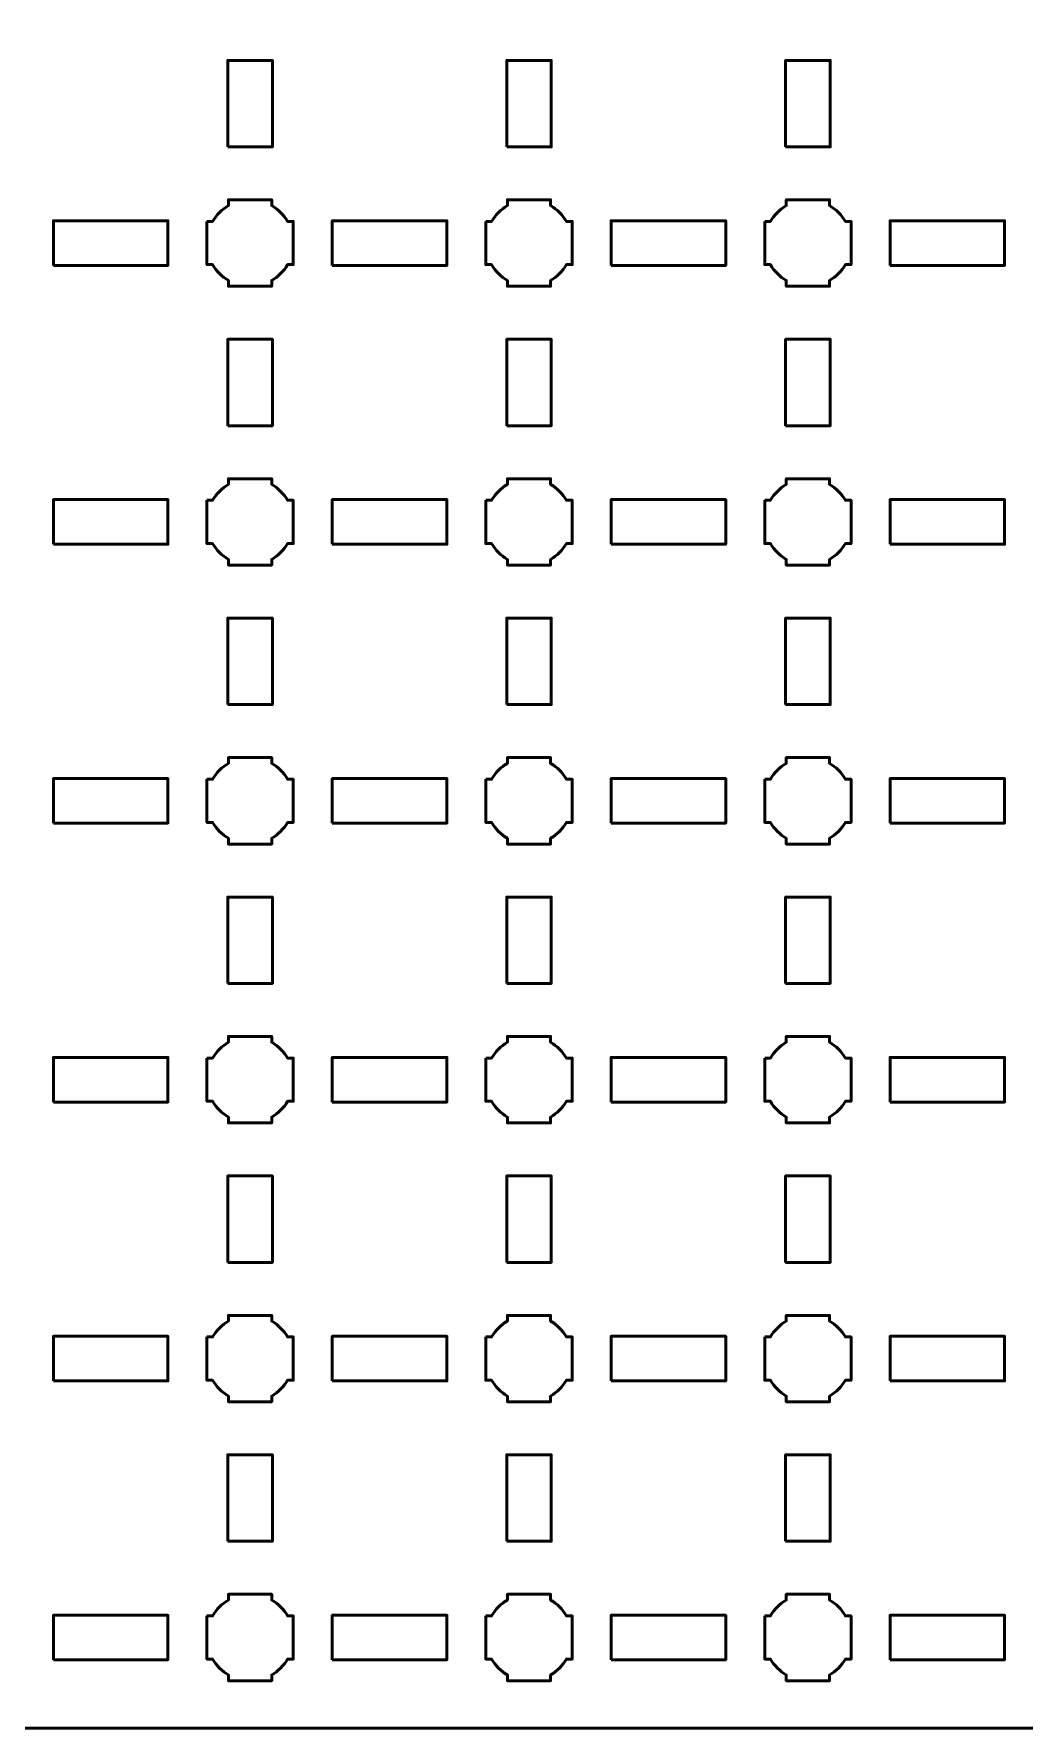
# Model space of a CAD drawing. Header units: centimetres. Extents: x -40.1 to 19.1, y -39.5 to 9.8.
# Drawn here: x -33.05 to -25.95, y -39.5 to -27.35 of the extents above; entities that cross this region are included whole.
import ezdxf

# ---------------------------------------------------------------- set-up
doc = ezdxf.new("R2010")
doc.units = ezdxf.units.CM
doc.header["$MEASUREMENT"] = 0
doc.layers.add('Layer 1', color=7, linetype='Continuous')

msp = doc.modelspace()

# ---------------------------------------------------------------- linework, layer by layer
at = {"layer": 'Layer 1', "color": 250, "lineweight": 53}
for points in [[(-31.66, -28.16), (-31.34, -28.16), (-31.34, -27.54), (-31.66, -27.54), (-31.66, -28.16)], [(-29.66, -28.16), (-29.34, -28.16), (-29.34, -27.54), (-29.66, -27.54), (-29.66, -28.16)], [(-27.66, -28.16), (-27.34, -28.16), (-27.34, -27.54), (-27.66, -27.54), (-27.66, -28.16)], [(-32.91094, -29.01), (-32.08906, -29.01), (-32.08906, -28.69), (-32.91094, -28.69), (-32.91094, -29.01)], [(-30.91094, -29.01), (-30.08906, -29.01), (-30.08906, -28.69), (-30.91094, -28.69), (-30.91094, -29.01)], [(-28.91094, -29.01), (-28.08906, -29.01), (-28.08906, -28.69), (-28.91094, -28.69), (-28.91094, -29.01)], [(-26.91094, -29.01), (-26.08906, -29.01), (-26.08906, -28.69), (-26.91094, -28.69), (-26.91094, -29.01)], [(-31.66, -30.16), (-31.34, -30.16), (-31.34, -29.54), (-31.66, -29.54), (-31.66, -30.16)], [(-29.66, -30.16), (-29.34, -30.16), (-29.34, -29.54), (-29.66, -29.54), (-29.66, -30.16)], [(-27.66, -30.16), (-27.34, -30.16), (-27.34, -29.54), (-27.66, -29.54), (-27.66, -30.16)], [(-32.91094, -31.01), (-32.08906, -31.01), (-32.08906, -30.69), (-32.91094, -30.69), (-32.91094, -31.01)], [(-30.91094, -31.01), (-30.08906, -31.01), (-30.08906, -30.69), (-30.91094, -30.69), (-30.91094, -31.01)], [(-28.91094, -31.01), (-28.08906, -31.01), (-28.08906, -30.69), (-28.91094, -30.69), (-28.91094, -31.01)], [(-26.91094, -31.01), (-26.08906, -31.01), (-26.08906, -30.69), (-26.91094, -30.69), (-26.91094, -31.01)], [(-31.66, -32.16), (-31.34, -32.16), (-31.34, -31.54), (-31.66, -31.54), (-31.66, -32.16)], [(-29.66, -32.16), (-29.34, -32.16), (-29.34, -31.54), (-29.66, -31.54), (-29.66, -32.16)], [(-27.66, -32.16), (-27.34, -32.16), (-27.34, -31.54), (-27.66, -31.54), (-27.66, -32.16)], [(-32.91094, -33.01), (-32.08906, -33.01), (-32.08906, -32.69), (-32.91094, -32.69), (-32.91094, -33.01)], [(-30.91094, -33.01), (-30.08906, -33.01), (-30.08906, -32.69), (-30.91094, -32.69), (-30.91094, -33.01)], [(-28.91094, -33.01), (-28.08906, -33.01), (-28.08906, -32.69), (-28.91094, -32.69), (-28.91094, -33.01)], [(-26.91094, -33.01), (-26.08906, -33.01), (-26.08906, -32.69), (-26.91094, -32.69), (-26.91094, -33.01)], [(-31.66, -34.16), (-31.34, -34.16), (-31.34, -33.54), (-31.66, -33.54), (-31.66, -34.16)], [(-29.66, -34.16), (-29.34, -34.16), (-29.34, -33.54), (-29.66, -33.54), (-29.66, -34.16)], [(-27.66, -34.16), (-27.34, -34.16), (-27.34, -33.54), (-27.66, -33.54), (-27.66, -34.16)], [(-32.91094, -35.01), (-32.08906, -35.01), (-32.08906, -34.69), (-32.91094, -34.69), (-32.91094, -35.01)], [(-30.91094, -35.01), (-30.08906, -35.01), (-30.08906, -34.69), (-30.91094, -34.69), (-30.91094, -35.01)], [(-28.91094, -35.01), (-28.08906, -35.01), (-28.08906, -34.69), (-28.91094, -34.69), (-28.91094, -35.01)], [(-26.91094, -35.01), (-26.08906, -35.01), (-26.08906, -34.69), (-26.91094, -34.69), (-26.91094, -35.01)], [(-31.66, -36.16), (-31.34, -36.16), (-31.34, -35.54), (-31.66, -35.54), (-31.66, -36.16)], [(-29.66, -36.16), (-29.34, -36.16), (-29.34, -35.54), (-29.66, -35.54), (-29.66, -36.16)], [(-27.66, -36.16), (-27.34, -36.16), (-27.34, -35.54), (-27.66, -35.54), (-27.66, -36.16)], [(-32.91094, -37.01), (-32.08906, -37.01), (-32.08906, -36.69), (-32.91094, -36.69), (-32.91094, -37.01)], [(-30.91094, -37.01), (-30.08906, -37.01), (-30.08906, -36.69), (-30.91094, -36.69), (-30.91094, -37.01)], [(-28.91094, -37.01), (-28.08906, -37.01), (-28.08906, -36.69), (-28.91094, -36.69), (-28.91094, -37.01)], [(-26.91094, -37.01), (-26.08906, -37.01), (-26.08906, -36.69), (-26.91094, -36.69), (-26.91094, -37.01)], [(-31.66, -38.16), (-31.34, -38.16), (-31.34, -37.54), (-31.66, -37.54), (-31.66, -38.16)], [(-29.66, -38.16), (-29.34, -38.16), (-29.34, -37.54), (-29.66, -37.54), (-29.66, -38.16)], [(-27.66, -38.16), (-27.34, -38.16), (-27.34, -37.54), (-27.66, -37.54), (-27.66, -38.16)], [(-32.91094, -39.01), (-32.08906, -39.01), (-32.08906, -38.69), (-32.91094, -38.69), (-32.91094, -39.01)], [(-30.91094, -39.01), (-30.08906, -39.01), (-30.08906, -38.69), (-30.91094, -38.69), (-30.91094, -39.01)], [(-28.91094, -39.01), (-28.08906, -39.01), (-28.08906, -38.69), (-28.91094, -38.69), (-28.91094, -39.01)], [(-26.91094, -39.01), (-26.08906, -39.01), (-26.08906, -38.69), (-26.91094, -38.69), (-26.91094, -39.01)]]:
    msp.add_lwpolyline(points, close=True, dxfattribs=at)
msp.add_open_spline([(-40.15, -39), (-40.15, -39), (-40.15, 9.3), (-40.15, 9.3), (-40.15, 9.3), (-40.15, 9.57609), (-39.92609, 9.8), (-39.65, 9.8), (-39.65, 9.8), (-39.65, 9.8), (18.65, 9.8), (18.65, 9.8), (18.65, 9.8), (18.92609, 9.8), (19.15, 9.57609), (19.15, 9.3), (19.15, 9.3), (19.15, 9.3), (19.15, -39), (19.15, -39), (19.15, -39), (19.15, -39.27609), (18.92609, -39.5), (18.65, -39.5), (18.65, -39.5), (18.65, -39.5), (-39.65, -39.5), (-39.65, -39.5), (-39.65, -39.5), (-39.92609, -39.5), (-40.15, -39.27609), (-40.15, -39)], degree=3, knots=[0, 0, 0, 0, 0.125, 0.125, 0.125, 0.125, 0.25, 0.25, 0.25, 0.25, 0.375, 0.375, 0.375, 0.375, 0.5, 0.5, 0.5, 0.5, 0.625, 0.625, 0.625, 0.625, 0.75, 0.75, 0.75, 0.75, 0.875, 0.875, 0.875, 0.875, 1, 1, 1, 1], dxfattribs=at)
at = {"layer": 'Layer 1', "lineweight": 53}
for points in [[(-31.81, -28.695), (-31.81, -28.695), (-31.76851, -28.695), (-31.76851, -28.695), (-31.76851, -28.695), (-31.74128, -28.64795), (-31.70205, -28.60872), (-31.655, -28.58149), (-31.655, -28.58149), (-31.655, -28.58149), (-31.655, -28.54), (-31.655, -28.54), (-31.655, -28.54), (-31.655, -28.54), (-31.5, -28.54), (-31.5, -28.54), (-31.5, -28.54), (-31.5, -28.54), (-31.345, -28.54), (-31.345, -28.54), (-31.345, -28.54), (-31.345, -28.54), (-31.345, -28.58149), (-31.345, -28.58149), (-31.345, -28.58149), (-31.29795, -28.60872), (-31.25872, -28.64795), (-31.23149, -28.695), (-31.23149, -28.695), (-31.23149, -28.695), (-31.19, -28.695), (-31.19, -28.695), (-31.19, -28.695), (-31.19, -28.695), (-31.19, -28.85), (-31.19, -28.85), (-31.19, -28.85), (-31.19, -28.85), (-31.19, -29.005), (-31.19, -29.005), (-31.19, -29.005), (-31.19, -29.005), (-31.23149, -29.005), (-31.23149, -29.005), (-31.23149, -29.005), (-31.25872, -29.05205), (-31.29795, -29.09128), (-31.345, -29.11851), (-31.345, -29.11851), (-31.345, -29.11851), (-31.345, -29.16), (-31.345, -29.16), (-31.345, -29.16), (-31.345, -29.16), (-31.5, -29.16), (-31.5, -29.16), (-31.5, -29.16), (-31.5, -29.16), (-31.655, -29.16), (-31.655, -29.16), (-31.655, -29.16), (-31.655, -29.16), (-31.655, -29.11851), (-31.655, -29.11851), (-31.655, -29.11851), (-31.70205, -29.09128), (-31.74128, -29.05205), (-31.76851, -29.005), (-31.76851, -29.005), (-31.76851, -29.005), (-31.81, -29.005), (-31.81, -29.005), (-31.81, -29.005), (-31.81, -29.005), (-31.81, -28.85), (-31.81, -28.85), (-31.81, -28.85), (-31.81, -28.85), (-31.81, -28.695), (-31.81, -28.695)], [(-29.81, -28.695), (-29.81, -28.695), (-29.76851, -28.695), (-29.76851, -28.695), (-29.76851, -28.695), (-29.74128, -28.64795), (-29.70205, -28.60872), (-29.655, -28.58149), (-29.655, -28.58149), (-29.655, -28.58149), (-29.655, -28.54), (-29.655, -28.54), (-29.655, -28.54), (-29.655, -28.54), (-29.5, -28.54), (-29.5, -28.54), (-29.5, -28.54), (-29.5, -28.54), (-29.345, -28.54), (-29.345, -28.54), (-29.345, -28.54), (-29.345, -28.54), (-29.345, -28.58149), (-29.345, -28.58149), (-29.345, -28.58149), (-29.29795, -28.60872), (-29.25872, -28.64795), (-29.23149, -28.695), (-29.23149, -28.695), (-29.23149, -28.695), (-29.19, -28.695), (-29.19, -28.695), (-29.19, -28.695), (-29.19, -28.695), (-29.19, -28.85), (-29.19, -28.85), (-29.19, -28.85), (-29.19, -28.85), (-29.19, -29.005), (-29.19, -29.005), (-29.19, -29.005), (-29.19, -29.005), (-29.23149, -29.005), (-29.23149, -29.005), (-29.23149, -29.005), (-29.25872, -29.05205), (-29.29795, -29.09128), (-29.345, -29.11851), (-29.345, -29.11851), (-29.345, -29.11851), (-29.345, -29.16), (-29.345, -29.16), (-29.345, -29.16), (-29.345, -29.16), (-29.5, -29.16), (-29.5, -29.16), (-29.5, -29.16), (-29.5, -29.16), (-29.655, -29.16), (-29.655, -29.16), (-29.655, -29.16), (-29.655, -29.16), (-29.655, -29.11851), (-29.655, -29.11851), (-29.655, -29.11851), (-29.70205, -29.09128), (-29.74128, -29.05205), (-29.76851, -29.005), (-29.76851, -29.005), (-29.76851, -29.005), (-29.81, -29.005), (-29.81, -29.005), (-29.81, -29.005), (-29.81, -29.005), (-29.81, -28.85), (-29.81, -28.85), (-29.81, -28.85), (-29.81, -28.85), (-29.81, -28.695), (-29.81, -28.695)], [(-27.81, -28.695), (-27.81, -28.695), (-27.76851, -28.695), (-27.76851, -28.695), (-27.76851, -28.695), (-27.74128, -28.64795), (-27.70205, -28.60872), (-27.655, -28.58149), (-27.655, -28.58149), (-27.655, -28.58149), (-27.655, -28.54), (-27.655, -28.54), (-27.655, -28.54), (-27.655, -28.54), (-27.5, -28.54), (-27.5, -28.54), (-27.5, -28.54), (-27.5, -28.54), (-27.345, -28.54), (-27.345, -28.54), (-27.345, -28.54), (-27.345, -28.54), (-27.345, -28.58149), (-27.345, -28.58149), (-27.345, -28.58149), (-27.29795, -28.60872), (-27.25872, -28.64795), (-27.23149, -28.695), (-27.23149, -28.695), (-27.23149, -28.695), (-27.19, -28.695), (-27.19, -28.695), (-27.19, -28.695), (-27.19, -28.695), (-27.19, -28.85), (-27.19, -28.85), (-27.19, -28.85), (-27.19, -28.85), (-27.19, -29.005), (-27.19, -29.005), (-27.19, -29.005), (-27.19, -29.005), (-27.23149, -29.005), (-27.23149, -29.005), (-27.23149, -29.005), (-27.25872, -29.05205), (-27.29795, -29.09128), (-27.345, -29.11851), (-27.345, -29.11851), (-27.345, -29.11851), (-27.345, -29.16), (-27.345, -29.16), (-27.345, -29.16), (-27.345, -29.16), (-27.5, -29.16), (-27.5, -29.16), (-27.5, -29.16), (-27.5, -29.16), (-27.655, -29.16), (-27.655, -29.16), (-27.655, -29.16), (-27.655, -29.16), (-27.655, -29.11851), (-27.655, -29.11851), (-27.655, -29.11851), (-27.70205, -29.09128), (-27.74128, -29.05205), (-27.76851, -29.005), (-27.76851, -29.005), (-27.76851, -29.005), (-27.81, -29.005), (-27.81, -29.005), (-27.81, -29.005), (-27.81, -29.005), (-27.81, -28.85), (-27.81, -28.85), (-27.81, -28.85), (-27.81, -28.85), (-27.81, -28.695), (-27.81, -28.695)], [(-31.81, -30.695), (-31.81, -30.695), (-31.76851, -30.695), (-31.76851, -30.695), (-31.76851, -30.695), (-31.74128, -30.64795), (-31.70205, -30.60872), (-31.655, -30.58149), (-31.655, -30.58149), (-31.655, -30.58149), (-31.655, -30.54), (-31.655, -30.54), (-31.655, -30.54), (-31.655, -30.54), (-31.5, -30.54), (-31.5, -30.54), (-31.5, -30.54), (-31.5, -30.54), (-31.345, -30.54), (-31.345, -30.54), (-31.345, -30.54), (-31.345, -30.54), (-31.345, -30.58149), (-31.345, -30.58149), (-31.345, -30.58149), (-31.29795, -30.60872), (-31.25872, -30.64795), (-31.23149, -30.695), (-31.23149, -30.695), (-31.23149, -30.695), (-31.19, -30.695), (-31.19, -30.695), (-31.19, -30.695), (-31.19, -30.695), (-31.19, -30.85), (-31.19, -30.85), (-31.19, -30.85), (-31.19, -30.85), (-31.19, -31.005), (-31.19, -31.005), (-31.19, -31.005), (-31.19, -31.005), (-31.23149, -31.005), (-31.23149, -31.005), (-31.23149, -31.005), (-31.25872, -31.05205), (-31.29795, -31.09128), (-31.345, -31.11851), (-31.345, -31.11851), (-31.345, -31.11851), (-31.345, -31.16), (-31.345, -31.16), (-31.345, -31.16), (-31.345, -31.16), (-31.5, -31.16), (-31.5, -31.16), (-31.5, -31.16), (-31.5, -31.16), (-31.655, -31.16), (-31.655, -31.16), (-31.655, -31.16), (-31.655, -31.16), (-31.655, -31.11851), (-31.655, -31.11851), (-31.655, -31.11851), (-31.70205, -31.09128), (-31.74128, -31.05205), (-31.76851, -31.005), (-31.76851, -31.005), (-31.76851, -31.005), (-31.81, -31.005), (-31.81, -31.005), (-31.81, -31.005), (-31.81, -31.005), (-31.81, -30.85), (-31.81, -30.85), (-31.81, -30.85), (-31.81, -30.85), (-31.81, -30.695), (-31.81, -30.695)], [(-29.81, -30.695), (-29.81, -30.695), (-29.76851, -30.695), (-29.76851, -30.695), (-29.76851, -30.695), (-29.74128, -30.64795), (-29.70205, -30.60872), (-29.655, -30.58149), (-29.655, -30.58149), (-29.655, -30.58149), (-29.655, -30.54), (-29.655, -30.54), (-29.655, -30.54), (-29.655, -30.54), (-29.5, -30.54), (-29.5, -30.54), (-29.5, -30.54), (-29.5, -30.54), (-29.345, -30.54), (-29.345, -30.54), (-29.345, -30.54), (-29.345, -30.54), (-29.345, -30.58149), (-29.345, -30.58149), (-29.345, -30.58149), (-29.29795, -30.60872), (-29.25872, -30.64795), (-29.23149, -30.695), (-29.23149, -30.695), (-29.23149, -30.695), (-29.19, -30.695), (-29.19, -30.695), (-29.19, -30.695), (-29.19, -30.695), (-29.19, -30.85), (-29.19, -30.85), (-29.19, -30.85), (-29.19, -30.85), (-29.19, -31.005), (-29.19, -31.005), (-29.19, -31.005), (-29.19, -31.005), (-29.23149, -31.005), (-29.23149, -31.005), (-29.23149, -31.005), (-29.25872, -31.05205), (-29.29795, -31.09128), (-29.345, -31.11851), (-29.345, -31.11851), (-29.345, -31.11851), (-29.345, -31.16), (-29.345, -31.16), (-29.345, -31.16), (-29.345, -31.16), (-29.5, -31.16), (-29.5, -31.16), (-29.5, -31.16), (-29.5, -31.16), (-29.655, -31.16), (-29.655, -31.16), (-29.655, -31.16), (-29.655, -31.16), (-29.655, -31.11851), (-29.655, -31.11851), (-29.655, -31.11851), (-29.70205, -31.09128), (-29.74128, -31.05205), (-29.76851, -31.005), (-29.76851, -31.005), (-29.76851, -31.005), (-29.81, -31.005), (-29.81, -31.005), (-29.81, -31.005), (-29.81, -31.005), (-29.81, -30.85), (-29.81, -30.85), (-29.81, -30.85), (-29.81, -30.85), (-29.81, -30.695), (-29.81, -30.695)], [(-27.81, -30.695), (-27.81, -30.695), (-27.76851, -30.695), (-27.76851, -30.695), (-27.76851, -30.695), (-27.74128, -30.64795), (-27.70205, -30.60872), (-27.655, -30.58149), (-27.655, -30.58149), (-27.655, -30.58149), (-27.655, -30.54), (-27.655, -30.54), (-27.655, -30.54), (-27.655, -30.54), (-27.5, -30.54), (-27.5, -30.54), (-27.5, -30.54), (-27.5, -30.54), (-27.345, -30.54), (-27.345, -30.54), (-27.345, -30.54), (-27.345, -30.54), (-27.345, -30.58149), (-27.345, -30.58149), (-27.345, -30.58149), (-27.29795, -30.60872), (-27.25872, -30.64795), (-27.23149, -30.695), (-27.23149, -30.695), (-27.23149, -30.695), (-27.19, -30.695), (-27.19, -30.695), (-27.19, -30.695), (-27.19, -30.695), (-27.19, -30.85), (-27.19, -30.85), (-27.19, -30.85), (-27.19, -30.85), (-27.19, -31.005), (-27.19, -31.005), (-27.19, -31.005), (-27.19, -31.005), (-27.23149, -31.005), (-27.23149, -31.005), (-27.23149, -31.005), (-27.25872, -31.05205), (-27.29795, -31.09128), (-27.345, -31.11851), (-27.345, -31.11851), (-27.345, -31.11851), (-27.345, -31.16), (-27.345, -31.16), (-27.345, -31.16), (-27.345, -31.16), (-27.5, -31.16), (-27.5, -31.16), (-27.5, -31.16), (-27.5, -31.16), (-27.655, -31.16), (-27.655, -31.16), (-27.655, -31.16), (-27.655, -31.16), (-27.655, -31.11851), (-27.655, -31.11851), (-27.655, -31.11851), (-27.70205, -31.09128), (-27.74128, -31.05205), (-27.76851, -31.005), (-27.76851, -31.005), (-27.76851, -31.005), (-27.81, -31.005), (-27.81, -31.005), (-27.81, -31.005), (-27.81, -31.005), (-27.81, -30.85), (-27.81, -30.85), (-27.81, -30.85), (-27.81, -30.85), (-27.81, -30.695), (-27.81, -30.695)], [(-31.81, -32.695), (-31.81, -32.695), (-31.76851, -32.695), (-31.76851, -32.695), (-31.76851, -32.695), (-31.74128, -32.64795), (-31.70205, -32.60872), (-31.655, -32.58149), (-31.655, -32.58149), (-31.655, -32.58149), (-31.655, -32.54), (-31.655, -32.54), (-31.655, -32.54), (-31.655, -32.54), (-31.5, -32.54), (-31.5, -32.54), (-31.5, -32.54), (-31.5, -32.54), (-31.345, -32.54), (-31.345, -32.54), (-31.345, -32.54), (-31.345, -32.54), (-31.345, -32.58149), (-31.345, -32.58149), (-31.345, -32.58149), (-31.29795, -32.60872), (-31.25872, -32.64795), (-31.23149, -32.695), (-31.23149, -32.695), (-31.23149, -32.695), (-31.19, -32.695), (-31.19, -32.695), (-31.19, -32.695), (-31.19, -32.695), (-31.19, -32.85), (-31.19, -32.85), (-31.19, -32.85), (-31.19, -32.85), (-31.19, -33.005), (-31.19, -33.005), (-31.19, -33.005), (-31.19, -33.005), (-31.23149, -33.005), (-31.23149, -33.005), (-31.23149, -33.005), (-31.25872, -33.05205), (-31.29795, -33.09128), (-31.345, -33.11851), (-31.345, -33.11851), (-31.345, -33.11851), (-31.345, -33.16), (-31.345, -33.16), (-31.345, -33.16), (-31.345, -33.16), (-31.5, -33.16), (-31.5, -33.16), (-31.5, -33.16), (-31.5, -33.16), (-31.655, -33.16), (-31.655, -33.16), (-31.655, -33.16), (-31.655, -33.16), (-31.655, -33.11851), (-31.655, -33.11851), (-31.655, -33.11851), (-31.70205, -33.09128), (-31.74128, -33.05205), (-31.76851, -33.005), (-31.76851, -33.005), (-31.76851, -33.005), (-31.81, -33.005), (-31.81, -33.005), (-31.81, -33.005), (-31.81, -33.005), (-31.81, -32.85), (-31.81, -32.85), (-31.81, -32.85), (-31.81, -32.85), (-31.81, -32.695), (-31.81, -32.695)], [(-29.81, -32.695), (-29.81, -32.695), (-29.76851, -32.695), (-29.76851, -32.695), (-29.76851, -32.695), (-29.74128, -32.64795), (-29.70205, -32.60872), (-29.655, -32.58149), (-29.655, -32.58149), (-29.655, -32.58149), (-29.655, -32.54), (-29.655, -32.54), (-29.655, -32.54), (-29.655, -32.54), (-29.5, -32.54), (-29.5, -32.54), (-29.5, -32.54), (-29.5, -32.54), (-29.345, -32.54), (-29.345, -32.54), (-29.345, -32.54), (-29.345, -32.54), (-29.345, -32.58149), (-29.345, -32.58149), (-29.345, -32.58149), (-29.29795, -32.60872), (-29.25872, -32.64795), (-29.23149, -32.695), (-29.23149, -32.695), (-29.23149, -32.695), (-29.19, -32.695), (-29.19, -32.695), (-29.19, -32.695), (-29.19, -32.695), (-29.19, -32.85), (-29.19, -32.85), (-29.19, -32.85), (-29.19, -32.85), (-29.19, -33.005), (-29.19, -33.005), (-29.19, -33.005), (-29.19, -33.005), (-29.23149, -33.005), (-29.23149, -33.005), (-29.23149, -33.005), (-29.25872, -33.05205), (-29.29795, -33.09128), (-29.345, -33.11851), (-29.345, -33.11851), (-29.345, -33.11851), (-29.345, -33.16), (-29.345, -33.16), (-29.345, -33.16), (-29.345, -33.16), (-29.5, -33.16), (-29.5, -33.16), (-29.5, -33.16), (-29.5, -33.16), (-29.655, -33.16), (-29.655, -33.16), (-29.655, -33.16), (-29.655, -33.16), (-29.655, -33.11851), (-29.655, -33.11851), (-29.655, -33.11851), (-29.70205, -33.09128), (-29.74128, -33.05205), (-29.76851, -33.005), (-29.76851, -33.005), (-29.76851, -33.005), (-29.81, -33.005), (-29.81, -33.005), (-29.81, -33.005), (-29.81, -33.005), (-29.81, -32.85), (-29.81, -32.85), (-29.81, -32.85), (-29.81, -32.85), (-29.81, -32.695), (-29.81, -32.695)], [(-27.81, -32.695), (-27.81, -32.695), (-27.76851, -32.695), (-27.76851, -32.695), (-27.76851, -32.695), (-27.74128, -32.64795), (-27.70205, -32.60872), (-27.655, -32.58149), (-27.655, -32.58149), (-27.655, -32.58149), (-27.655, -32.54), (-27.655, -32.54), (-27.655, -32.54), (-27.655, -32.54), (-27.5, -32.54), (-27.5, -32.54), (-27.5, -32.54), (-27.5, -32.54), (-27.345, -32.54), (-27.345, -32.54), (-27.345, -32.54), (-27.345, -32.54), (-27.345, -32.58149), (-27.345, -32.58149), (-27.345, -32.58149), (-27.29795, -32.60872), (-27.25872, -32.64795), (-27.23149, -32.695), (-27.23149, -32.695), (-27.23149, -32.695), (-27.19, -32.695), (-27.19, -32.695), (-27.19, -32.695), (-27.19, -32.695), (-27.19, -32.85), (-27.19, -32.85), (-27.19, -32.85), (-27.19, -32.85), (-27.19, -33.005), (-27.19, -33.005), (-27.19, -33.005), (-27.19, -33.005), (-27.23149, -33.005), (-27.23149, -33.005), (-27.23149, -33.005), (-27.25872, -33.05205), (-27.29795, -33.09128), (-27.345, -33.11851), (-27.345, -33.11851), (-27.345, -33.11851), (-27.345, -33.16), (-27.345, -33.16), (-27.345, -33.16), (-27.345, -33.16), (-27.5, -33.16), (-27.5, -33.16), (-27.5, -33.16), (-27.5, -33.16), (-27.655, -33.16), (-27.655, -33.16), (-27.655, -33.16), (-27.655, -33.16), (-27.655, -33.11851), (-27.655, -33.11851), (-27.655, -33.11851), (-27.70205, -33.09128), (-27.74128, -33.05205), (-27.76851, -33.005), (-27.76851, -33.005), (-27.76851, -33.005), (-27.81, -33.005), (-27.81, -33.005), (-27.81, -33.005), (-27.81, -33.005), (-27.81, -32.85), (-27.81, -32.85), (-27.81, -32.85), (-27.81, -32.85), (-27.81, -32.695), (-27.81, -32.695)], [(-31.81, -34.695), (-31.81, -34.695), (-31.76851, -34.695), (-31.76851, -34.695), (-31.76851, -34.695), (-31.74128, -34.64795), (-31.70205, -34.60872), (-31.655, -34.58149), (-31.655, -34.58149), (-31.655, -34.58149), (-31.655, -34.54), (-31.655, -34.54), (-31.655, -34.54), (-31.655, -34.54), (-31.5, -34.54), (-31.5, -34.54), (-31.5, -34.54), (-31.5, -34.54), (-31.345, -34.54), (-31.345, -34.54), (-31.345, -34.54), (-31.345, -34.54), (-31.345, -34.58149), (-31.345, -34.58149), (-31.345, -34.58149), (-31.29795, -34.60872), (-31.25872, -34.64795), (-31.23149, -34.695), (-31.23149, -34.695), (-31.23149, -34.695), (-31.19, -34.695), (-31.19, -34.695), (-31.19, -34.695), (-31.19, -34.695), (-31.19, -34.85), (-31.19, -34.85), (-31.19, -34.85), (-31.19, -34.85), (-31.19, -35.005), (-31.19, -35.005), (-31.19, -35.005), (-31.19, -35.005), (-31.23149, -35.005), (-31.23149, -35.005), (-31.23149, -35.005), (-31.25872, -35.05205), (-31.29795, -35.09128), (-31.345, -35.11851), (-31.345, -35.11851), (-31.345, -35.11851), (-31.345, -35.16), (-31.345, -35.16), (-31.345, -35.16), (-31.345, -35.16), (-31.5, -35.16), (-31.5, -35.16), (-31.5, -35.16), (-31.5, -35.16), (-31.655, -35.16), (-31.655, -35.16), (-31.655, -35.16), (-31.655, -35.16), (-31.655, -35.11851), (-31.655, -35.11851), (-31.655, -35.11851), (-31.70205, -35.09128), (-31.74128, -35.05205), (-31.76851, -35.005), (-31.76851, -35.005), (-31.76851, -35.005), (-31.81, -35.005), (-31.81, -35.005), (-31.81, -35.005), (-31.81, -35.005), (-31.81, -34.85), (-31.81, -34.85), (-31.81, -34.85), (-31.81, -34.85), (-31.81, -34.695), (-31.81, -34.695)], [(-29.81, -34.695), (-29.81, -34.695), (-29.76851, -34.695), (-29.76851, -34.695), (-29.76851, -34.695), (-29.74128, -34.64795), (-29.70205, -34.60872), (-29.655, -34.58149), (-29.655, -34.58149), (-29.655, -34.58149), (-29.655, -34.54), (-29.655, -34.54), (-29.655, -34.54), (-29.655, -34.54), (-29.5, -34.54), (-29.5, -34.54), (-29.5, -34.54), (-29.5, -34.54), (-29.345, -34.54), (-29.345, -34.54), (-29.345, -34.54), (-29.345, -34.54), (-29.345, -34.58149), (-29.345, -34.58149), (-29.345, -34.58149), (-29.29795, -34.60872), (-29.25872, -34.64795), (-29.23149, -34.695), (-29.23149, -34.695), (-29.23149, -34.695), (-29.19, -34.695), (-29.19, -34.695), (-29.19, -34.695), (-29.19, -34.695), (-29.19, -34.85), (-29.19, -34.85), (-29.19, -34.85), (-29.19, -34.85), (-29.19, -35.005), (-29.19, -35.005), (-29.19, -35.005), (-29.19, -35.005), (-29.23149, -35.005), (-29.23149, -35.005), (-29.23149, -35.005), (-29.25872, -35.05205), (-29.29795, -35.09128), (-29.345, -35.11851), (-29.345, -35.11851), (-29.345, -35.11851), (-29.345, -35.16), (-29.345, -35.16), (-29.345, -35.16), (-29.345, -35.16), (-29.5, -35.16), (-29.5, -35.16), (-29.5, -35.16), (-29.5, -35.16), (-29.655, -35.16), (-29.655, -35.16), (-29.655, -35.16), (-29.655, -35.16), (-29.655, -35.11851), (-29.655, -35.11851), (-29.655, -35.11851), (-29.70205, -35.09128), (-29.74128, -35.05205), (-29.76851, -35.005), (-29.76851, -35.005), (-29.76851, -35.005), (-29.81, -35.005), (-29.81, -35.005), (-29.81, -35.005), (-29.81, -35.005), (-29.81, -34.85), (-29.81, -34.85), (-29.81, -34.85), (-29.81, -34.85), (-29.81, -34.695), (-29.81, -34.695)], [(-27.81, -34.695), (-27.81, -34.695), (-27.76851, -34.695), (-27.76851, -34.695), (-27.76851, -34.695), (-27.74128, -34.64795), (-27.70205, -34.60872), (-27.655, -34.58149), (-27.655, -34.58149), (-27.655, -34.58149), (-27.655, -34.54), (-27.655, -34.54), (-27.655, -34.54), (-27.655, -34.54), (-27.5, -34.54), (-27.5, -34.54), (-27.5, -34.54), (-27.5, -34.54), (-27.345, -34.54), (-27.345, -34.54), (-27.345, -34.54), (-27.345, -34.54), (-27.345, -34.58149), (-27.345, -34.58149), (-27.345, -34.58149), (-27.29795, -34.60872), (-27.25872, -34.64795), (-27.23149, -34.695), (-27.23149, -34.695), (-27.23149, -34.695), (-27.19, -34.695), (-27.19, -34.695), (-27.19, -34.695), (-27.19, -34.695), (-27.19, -34.85), (-27.19, -34.85), (-27.19, -34.85), (-27.19, -34.85), (-27.19, -35.005), (-27.19, -35.005), (-27.19, -35.005), (-27.19, -35.005), (-27.23149, -35.005), (-27.23149, -35.005), (-27.23149, -35.005), (-27.25872, -35.05205), (-27.29795, -35.09128), (-27.345, -35.11851), (-27.345, -35.11851), (-27.345, -35.11851), (-27.345, -35.16), (-27.345, -35.16), (-27.345, -35.16), (-27.345, -35.16), (-27.5, -35.16), (-27.5, -35.16), (-27.5, -35.16), (-27.5, -35.16), (-27.655, -35.16), (-27.655, -35.16), (-27.655, -35.16), (-27.655, -35.16), (-27.655, -35.11851), (-27.655, -35.11851), (-27.655, -35.11851), (-27.70205, -35.09128), (-27.74128, -35.05205), (-27.76851, -35.005), (-27.76851, -35.005), (-27.76851, -35.005), (-27.81, -35.005), (-27.81, -35.005), (-27.81, -35.005), (-27.81, -35.005), (-27.81, -34.85), (-27.81, -34.85), (-27.81, -34.85), (-27.81, -34.85), (-27.81, -34.695), (-27.81, -34.695)], [(-31.81, -36.695), (-31.81, -36.695), (-31.76851, -36.695), (-31.76851, -36.695), (-31.76851, -36.695), (-31.74128, -36.64795), (-31.70205, -36.60872), (-31.655, -36.58149), (-31.655, -36.58149), (-31.655, -36.58149), (-31.655, -36.54), (-31.655, -36.54), (-31.655, -36.54), (-31.655, -36.54), (-31.5, -36.54), (-31.5, -36.54), (-31.5, -36.54), (-31.5, -36.54), (-31.345, -36.54), (-31.345, -36.54), (-31.345, -36.54), (-31.345, -36.54), (-31.345, -36.58149), (-31.345, -36.58149), (-31.345, -36.58149), (-31.29795, -36.60872), (-31.25872, -36.64795), (-31.23149, -36.695), (-31.23149, -36.695), (-31.23149, -36.695), (-31.19, -36.695), (-31.19, -36.695), (-31.19, -36.695), (-31.19, -36.695), (-31.19, -36.85), (-31.19, -36.85), (-31.19, -36.85), (-31.19, -36.85), (-31.19, -37.005), (-31.19, -37.005), (-31.19, -37.005), (-31.19, -37.005), (-31.23149, -37.005), (-31.23149, -37.005), (-31.23149, -37.005), (-31.25872, -37.05205), (-31.29795, -37.09128), (-31.345, -37.11851), (-31.345, -37.11851), (-31.345, -37.11851), (-31.345, -37.16), (-31.345, -37.16), (-31.345, -37.16), (-31.345, -37.16), (-31.5, -37.16), (-31.5, -37.16), (-31.5, -37.16), (-31.5, -37.16), (-31.655, -37.16), (-31.655, -37.16), (-31.655, -37.16), (-31.655, -37.16), (-31.655, -37.11851), (-31.655, -37.11851), (-31.655, -37.11851), (-31.70205, -37.09128), (-31.74128, -37.05205), (-31.76851, -37.005), (-31.76851, -37.005), (-31.76851, -37.005), (-31.81, -37.005), (-31.81, -37.005), (-31.81, -37.005), (-31.81, -37.005), (-31.81, -36.85), (-31.81, -36.85), (-31.81, -36.85), (-31.81, -36.85), (-31.81, -36.695), (-31.81, -36.695)], [(-29.81, -36.695), (-29.81, -36.695), (-29.76851, -36.695), (-29.76851, -36.695), (-29.76851, -36.695), (-29.74128, -36.64795), (-29.70205, -36.60872), (-29.655, -36.58149), (-29.655, -36.58149), (-29.655, -36.58149), (-29.655, -36.54), (-29.655, -36.54), (-29.655, -36.54), (-29.655, -36.54), (-29.5, -36.54), (-29.5, -36.54), (-29.5, -36.54), (-29.5, -36.54), (-29.345, -36.54), (-29.345, -36.54), (-29.345, -36.54), (-29.345, -36.54), (-29.345, -36.58149), (-29.345, -36.58149), (-29.345, -36.58149), (-29.29795, -36.60872), (-29.25872, -36.64795), (-29.23149, -36.695), (-29.23149, -36.695), (-29.23149, -36.695), (-29.19, -36.695), (-29.19, -36.695), (-29.19, -36.695), (-29.19, -36.695), (-29.19, -36.85), (-29.19, -36.85), (-29.19, -36.85), (-29.19, -36.85), (-29.19, -37.005), (-29.19, -37.005), (-29.19, -37.005), (-29.19, -37.005), (-29.23149, -37.005), (-29.23149, -37.005), (-29.23149, -37.005), (-29.25872, -37.05205), (-29.29795, -37.09128), (-29.345, -37.11851), (-29.345, -37.11851), (-29.345, -37.11851), (-29.345, -37.16), (-29.345, -37.16), (-29.345, -37.16), (-29.345, -37.16), (-29.5, -37.16), (-29.5, -37.16), (-29.5, -37.16), (-29.5, -37.16), (-29.655, -37.16), (-29.655, -37.16), (-29.655, -37.16), (-29.655, -37.16), (-29.655, -37.11851), (-29.655, -37.11851), (-29.655, -37.11851), (-29.70205, -37.09128), (-29.74128, -37.05205), (-29.76851, -37.005), (-29.76851, -37.005), (-29.76851, -37.005), (-29.81, -37.005), (-29.81, -37.005), (-29.81, -37.005), (-29.81, -37.005), (-29.81, -36.85), (-29.81, -36.85), (-29.81, -36.85), (-29.81, -36.85), (-29.81, -36.695), (-29.81, -36.695)], [(-27.81, -36.695), (-27.81, -36.695), (-27.76851, -36.695), (-27.76851, -36.695), (-27.76851, -36.695), (-27.74128, -36.64795), (-27.70205, -36.60872), (-27.655, -36.58149), (-27.655, -36.58149), (-27.655, -36.58149), (-27.655, -36.54), (-27.655, -36.54), (-27.655, -36.54), (-27.655, -36.54), (-27.5, -36.54), (-27.5, -36.54), (-27.5, -36.54), (-27.5, -36.54), (-27.345, -36.54), (-27.345, -36.54), (-27.345, -36.54), (-27.345, -36.54), (-27.345, -36.58149), (-27.345, -36.58149), (-27.345, -36.58149), (-27.29795, -36.60872), (-27.25872, -36.64795), (-27.23149, -36.695), (-27.23149, -36.695), (-27.23149, -36.695), (-27.19, -36.695), (-27.19, -36.695), (-27.19, -36.695), (-27.19, -36.695), (-27.19, -36.85), (-27.19, -36.85), (-27.19, -36.85), (-27.19, -36.85), (-27.19, -37.005), (-27.19, -37.005), (-27.19, -37.005), (-27.19, -37.005), (-27.23149, -37.005), (-27.23149, -37.005), (-27.23149, -37.005), (-27.25872, -37.05205), (-27.29795, -37.09128), (-27.345, -37.11851), (-27.345, -37.11851), (-27.345, -37.11851), (-27.345, -37.16), (-27.345, -37.16), (-27.345, -37.16), (-27.345, -37.16), (-27.5, -37.16), (-27.5, -37.16), (-27.5, -37.16), (-27.5, -37.16), (-27.655, -37.16), (-27.655, -37.16), (-27.655, -37.16), (-27.655, -37.16), (-27.655, -37.11851), (-27.655, -37.11851), (-27.655, -37.11851), (-27.70205, -37.09128), (-27.74128, -37.05205), (-27.76851, -37.005), (-27.76851, -37.005), (-27.76851, -37.005), (-27.81, -37.005), (-27.81, -37.005), (-27.81, -37.005), (-27.81, -37.005), (-27.81, -36.85), (-27.81, -36.85), (-27.81, -36.85), (-27.81, -36.85), (-27.81, -36.695), (-27.81, -36.695)], [(-31.81, -38.695), (-31.81, -38.695), (-31.76851, -38.695), (-31.76851, -38.695), (-31.76851, -38.695), (-31.74128, -38.64795), (-31.70205, -38.60872), (-31.655, -38.58149), (-31.655, -38.58149), (-31.655, -38.58149), (-31.655, -38.54), (-31.655, -38.54), (-31.655, -38.54), (-31.655, -38.54), (-31.5, -38.54), (-31.5, -38.54), (-31.5, -38.54), (-31.5, -38.54), (-31.345, -38.54), (-31.345, -38.54), (-31.345, -38.54), (-31.345, -38.54), (-31.345, -38.58149), (-31.345, -38.58149), (-31.345, -38.58149), (-31.29795, -38.60872), (-31.25872, -38.64795), (-31.23149, -38.695), (-31.23149, -38.695), (-31.23149, -38.695), (-31.19, -38.695), (-31.19, -38.695), (-31.19, -38.695), (-31.19, -38.695), (-31.19, -38.85), (-31.19, -38.85), (-31.19, -38.85), (-31.19, -38.85), (-31.19, -39.005), (-31.19, -39.005), (-31.19, -39.005), (-31.19, -39.005), (-31.23149, -39.005), (-31.23149, -39.005), (-31.23149, -39.005), (-31.25872, -39.05205), (-31.29795, -39.09128), (-31.345, -39.11851), (-31.345, -39.11851), (-31.345, -39.11851), (-31.345, -39.16), (-31.345, -39.16), (-31.345, -39.16), (-31.345, -39.16), (-31.5, -39.16), (-31.5, -39.16), (-31.5, -39.16), (-31.5, -39.16), (-31.655, -39.16), (-31.655, -39.16), (-31.655, -39.16), (-31.655, -39.16), (-31.655, -39.11851), (-31.655, -39.11851), (-31.655, -39.11851), (-31.70205, -39.09128), (-31.74128, -39.05205), (-31.76851, -39.005), (-31.76851, -39.005), (-31.76851, -39.005), (-31.81, -39.005), (-31.81, -39.005), (-31.81, -39.005), (-31.81, -39.005), (-31.81, -38.85), (-31.81, -38.85), (-31.81, -38.85), (-31.81, -38.85), (-31.81, -38.695), (-31.81, -38.695)], [(-29.81, -38.695), (-29.81, -38.695), (-29.76851, -38.695), (-29.76851, -38.695), (-29.76851, -38.695), (-29.74128, -38.64795), (-29.70205, -38.60872), (-29.655, -38.58149), (-29.655, -38.58149), (-29.655, -38.58149), (-29.655, -38.54), (-29.655, -38.54), (-29.655, -38.54), (-29.655, -38.54), (-29.5, -38.54), (-29.5, -38.54), (-29.5, -38.54), (-29.5, -38.54), (-29.345, -38.54), (-29.345, -38.54), (-29.345, -38.54), (-29.345, -38.54), (-29.345, -38.58149), (-29.345, -38.58149), (-29.345, -38.58149), (-29.29795, -38.60872), (-29.25872, -38.64795), (-29.23149, -38.695), (-29.23149, -38.695), (-29.23149, -38.695), (-29.19, -38.695), (-29.19, -38.695), (-29.19, -38.695), (-29.19, -38.695), (-29.19, -38.85), (-29.19, -38.85), (-29.19, -38.85), (-29.19, -38.85), (-29.19, -39.005), (-29.19, -39.005), (-29.19, -39.005), (-29.19, -39.005), (-29.23149, -39.005), (-29.23149, -39.005), (-29.23149, -39.005), (-29.25872, -39.05205), (-29.29795, -39.09128), (-29.345, -39.11851), (-29.345, -39.11851), (-29.345, -39.11851), (-29.345, -39.16), (-29.345, -39.16), (-29.345, -39.16), (-29.345, -39.16), (-29.5, -39.16), (-29.5, -39.16), (-29.5, -39.16), (-29.5, -39.16), (-29.655, -39.16), (-29.655, -39.16), (-29.655, -39.16), (-29.655, -39.16), (-29.655, -39.11851), (-29.655, -39.11851), (-29.655, -39.11851), (-29.70205, -39.09128), (-29.74128, -39.05205), (-29.76851, -39.005), (-29.76851, -39.005), (-29.76851, -39.005), (-29.81, -39.005), (-29.81, -39.005), (-29.81, -39.005), (-29.81, -39.005), (-29.81, -38.85), (-29.81, -38.85), (-29.81, -38.85), (-29.81, -38.85), (-29.81, -38.695), (-29.81, -38.695)], [(-27.81, -38.695), (-27.81, -38.695), (-27.76851, -38.695), (-27.76851, -38.695), (-27.76851, -38.695), (-27.74128, -38.64795), (-27.70205, -38.60872), (-27.655, -38.58149), (-27.655, -38.58149), (-27.655, -38.58149), (-27.655, -38.54), (-27.655, -38.54), (-27.655, -38.54), (-27.655, -38.54), (-27.5, -38.54), (-27.5, -38.54), (-27.5, -38.54), (-27.5, -38.54), (-27.345, -38.54), (-27.345, -38.54), (-27.345, -38.54), (-27.345, -38.54), (-27.345, -38.58149), (-27.345, -38.58149), (-27.345, -38.58149), (-27.29795, -38.60872), (-27.25872, -38.64795), (-27.23149, -38.695), (-27.23149, -38.695), (-27.23149, -38.695), (-27.19, -38.695), (-27.19, -38.695), (-27.19, -38.695), (-27.19, -38.695), (-27.19, -38.85), (-27.19, -38.85), (-27.19, -38.85), (-27.19, -38.85), (-27.19, -39.005), (-27.19, -39.005), (-27.19, -39.005), (-27.19, -39.005), (-27.23149, -39.005), (-27.23149, -39.005), (-27.23149, -39.005), (-27.25872, -39.05205), (-27.29795, -39.09128), (-27.345, -39.11851), (-27.345, -39.11851), (-27.345, -39.11851), (-27.345, -39.16), (-27.345, -39.16), (-27.345, -39.16), (-27.345, -39.16), (-27.5, -39.16), (-27.5, -39.16), (-27.5, -39.16), (-27.5, -39.16), (-27.655, -39.16), (-27.655, -39.16), (-27.655, -39.16), (-27.655, -39.16), (-27.655, -39.11851), (-27.655, -39.11851), (-27.655, -39.11851), (-27.70205, -39.09128), (-27.74128, -39.05205), (-27.76851, -39.005), (-27.76851, -39.005), (-27.76851, -39.005), (-27.81, -39.005), (-27.81, -39.005), (-27.81, -39.005), (-27.81, -39.005), (-27.81, -38.85), (-27.81, -38.85), (-27.81, -38.85), (-27.81, -38.85), (-27.81, -38.695), (-27.81, -38.695)]]:
    msp.add_open_spline(points, degree=3, knots=[0, 0, 0, 0, 0.05, 0.05, 0.05, 0.05, 0.1, 0.1, 0.1, 0.1, 0.15, 0.15, 0.15, 0.15, 0.2, 0.2, 0.2, 0.2, 0.25, 0.25, 0.25, 0.25, 0.3, 0.3, 0.3, 0.3, 0.35, 0.35, 0.35, 0.35, 0.4, 0.4, 0.4, 0.4, 0.45, 0.45, 0.45, 0.45, 0.5, 0.5, 0.5, 0.5, 0.55, 0.55, 0.55, 0.55, 0.6, 0.6, 0.6, 0.6, 0.65, 0.65, 0.65, 0.65, 0.7, 0.7, 0.7, 0.7, 0.75, 0.75, 0.75, 0.75, 0.8, 0.8, 0.8, 0.8, 0.85, 0.85, 0.85, 0.85, 0.9, 0.9, 0.9, 0.9, 0.95, 0.95, 0.95, 0.95, 1, 1, 1, 1], dxfattribs=at)

doc.saveas('drawing.dxf')
